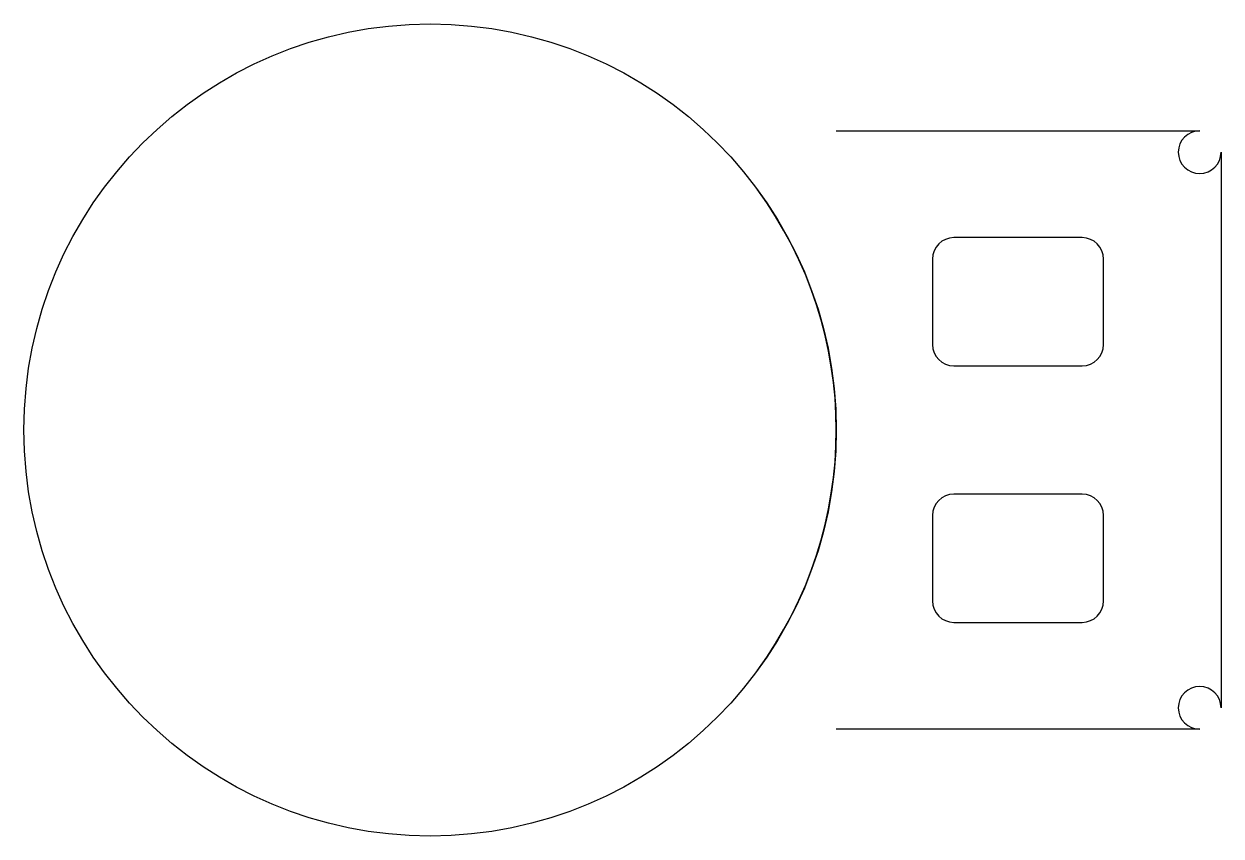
# Model space of a CAD drawing. Header units: millimetres. Extents: x -58 to 54, y -38 to 38.
import ezdxf

# ---------------------------------------------------------------- set-up
doc = ezdxf.new("R2010")
doc.units = ezdxf.units.MM

msp = doc.modelspace()

# ---------------------------------------------------------------- linework, layer by layer
at = {"layer": 'PROFILE'}
for p, q in [((18, 28), (52, 28)), ((54, 26), (54, -26)), ((41, 18), (29, 18)), ((27, 16), (27, 8)), ((43, 8), (43, 16)), ((29, 6), (41, 6)), ((41, -6), (29, -6)), ((27, -8), (27, -16)), ((43, -16), (43, -8)), ((29, -18), (41, -18)), ((52, -28), (18, -28))]:
    msp.add_line(p, q, dxfattribs=at)
msp.add_circle((-20, 0), 38, dxfattribs=at)
for centre, radius, start, end in [((52, 26), 2, 90, 0), ((-20, 0), 38, 323.6156, 396.3844), ((29, 16), 2, 90, 180), ((41, 16), 2, 0, 90), ((29, 8), 2, 180, 270), ((41, 8), 2, 270, 360), ((29, -8), 2, 90, 180), ((41, -8), 2, 0, 90), ((29, -16), 2, 180, 270), ((41, -16), 2, 270, 360), ((52, -26), 2, 0, 270)]:
    msp.add_arc(centre, radius, start, end, dxfattribs=at)

doc.saveas('drawing.dxf')
